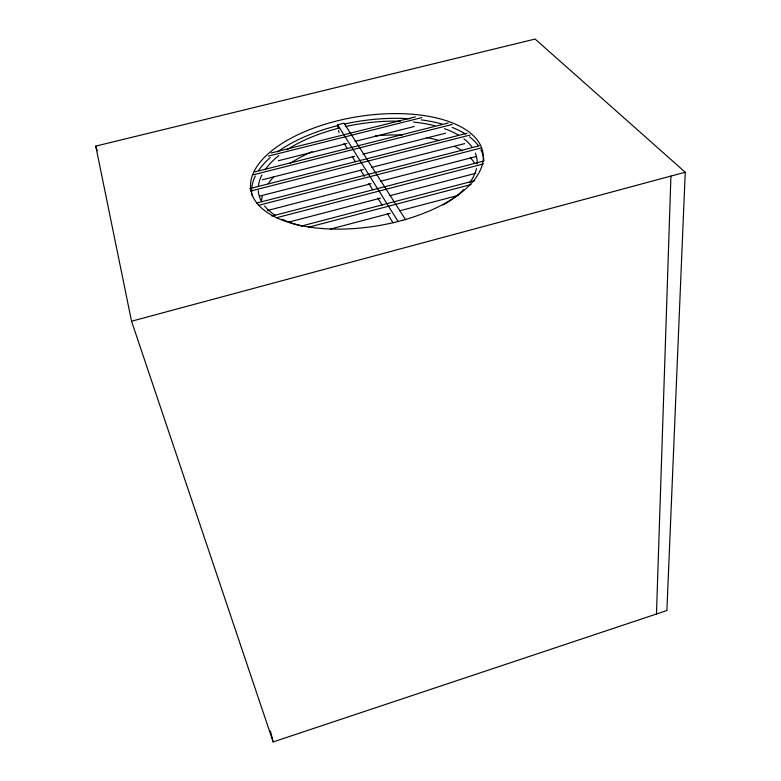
<?xml version="1.0" encoding="UTF-8"?>
<svg xmlns="http://www.w3.org/2000/svg" width="781" height="781" viewBox="0 0 781 781"><rect width="100%" height="100%" fill="white"/><g stroke="black" fill="none" stroke-linecap="round" stroke-linejoin="round"><path stroke-width="1.17" d="M656.47 614.003L670.918 176.086M685.249 172.23L666.886 610.527L273.165 741.95L131.54 321.225L95.751 146.106L535.112 39.05L685.249 172.23L131.54 321.225M330.275 229.106L390.285 213.291M399.696 210.811L458.535 195.299M301.612 226.002L474.789 180.616M308.524 227.212L471.002 184.56M288.716 222.116L380.484 198.159M389.895 195.699L475.775 173.275M267.473 210.499L371.082 183.701M380.503 181.26L475.873 156.59M271.847 216.054L483.869 161.023A117.179 55.666 -9 0 0 480.862 149.825M276.367 217.782L483.517 163.922M256.529 203.08L479.319 145.783M258.648 205.305L481.233 147.97M249.735 188.631L466.999 133.248M250.633 191.052L470.016 135.045M259.458 196.168L363.253 169.565M371.512 167.446L464.685 143.567M253.522 174.739L452.16 124.462M262.367 179.767L354.603 156.327M362.882 154.218L445.658 133.18M278.339 160.759L346.852 143.499M355.121 141.41L414.184 126.532M254.879 171.869L448.138 123.017M339.676 127.957L337.617 128.465A110.521 52.483 -9 0 0 287.115 149.679M271.105 153.017L415.365 116.857M268.332 156.122L421.828 117.599M338.222 128.182L337.646 124.804L344.05 123.203L405.632 219.783M338.153 125.516L335.976 126.063A117.179 55.666 -9 0 0 277.567 151.836M337.646 124.804L398.232 221.745M344.021 143.294L347.203 148.458M352.29 156.708L355.472 161.872M360.558 170.131L364.376 176.321M368.827 183.545L372.644 189.734M377.731 197.993L382.182 205.218M387.278 213.467L392.999 222.761M95.751 146.106L97.186 150.557M270.441 731.084L273.165 741.95M338.603 130.437L338.993 132.692M261.615 200.317A109.525 53.108 -9 0 1 262.445 195.797M268.156 183.75A109.525 53.108 -9 0 1 274.141 176.438M289.946 163.483A109.525 53.108 -9 0 1 312.039 151.709M375.407 135.904A109.525 53.108 -9 0 1 402.381 135.054M426.553 137.583A109.525 53.108 -9 0 1 439.615 140.648M454.757 146.486A109.525 53.108 -9 0 1 462.313 150.889M470.338 157.713A109.525 53.108 -9 0 1 474.663 163.473M252.4 196.373A117.179 55.666 -9 0 1 251.97 194.069M251.746 191.745A117.179 55.666 -9 0 1 251.726 189.392M251.902 187.04A117.179 55.666 -9 0 1 255.338 175.95M258.579 170.443A117.179 55.666 -9 0 1 270.324 157.537M344.704 123.974A117.179 55.666 -9 0 1 409.879 118.771M421.232 119.883A117.179 55.666 -9 0 1 442.114 124.072M452.189 127.43A117.179 55.666 -9 0 1 465.554 134.098M469.557 136.87A117.179 55.666 -9 0 1 478.304 145.656M475.385 153.115A110.521 52.483 -9 0 1 477.152 163.971M476.488 168.54A110.521 52.483 -9 0 1 469.742 182.588M463.699 189.598A110.521 52.483 -9 0 1 450.686 200.268M449.885 200.805A110.521 52.483 -9 0 1 443.149 205.012M301.944 226.099A110.521 52.483 -9 0 1 282.087 219.158M275.595 215.566A110.521 52.483 -9 0 1 264.515 205.969M261.391 201.293A110.521 52.483 -9 0 1 258.286 190.613M258.394 186.181A110.521 52.483 -9 0 1 261.918 174.973M265.071 169.78A110.521 52.483 -9 0 1 278.866 155.575M345.885 126.483A110.521 52.483 -9 0 1 400.546 121.231M413.53 122.08A110.521 52.483 -9 0 1 434.695 125.721M444.526 128.689A110.521 52.483 -9 0 1 458.545 135.162M463.914 138.803A110.521 52.483 -9 0 1 472.095 147.121M402.693 220.262L397.627 221.599A117.55 55.441 -9 0 1 254.762 200.053A117.55 55.441 -9 0 1 335.078 121.397L339.442 120.313A117.55 55.441 -9 0 1 478.968 142.493A117.55 55.441 -9 0 1 402.693 220.262"/></g></svg>
